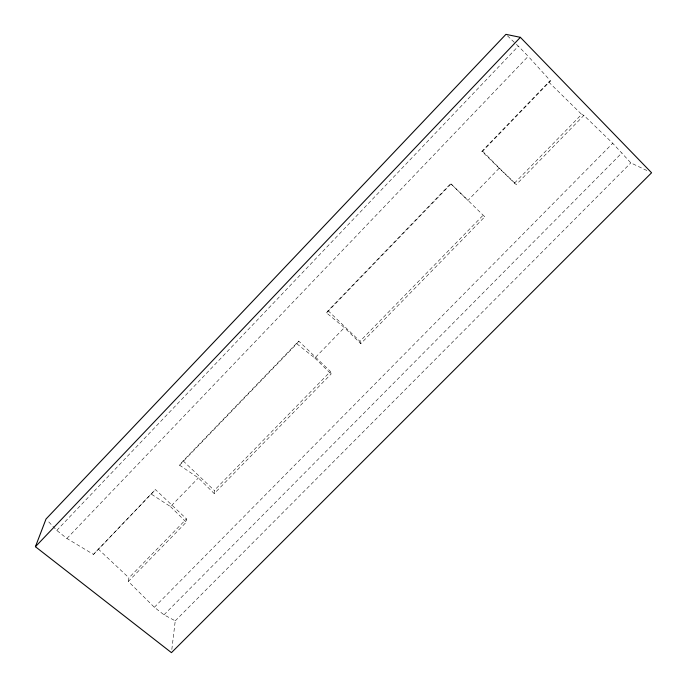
<?xml version="1.0" encoding="UTF-8"?>
<svg xmlns="http://www.w3.org/2000/svg" width="687" height="687" viewBox="0 0 687 687"><rect width="100%" height="100%" fill="white"/><g stroke="black" fill="none" stroke-linecap="round" stroke-linejoin="round"><path stroke-width="0.52" stroke-dasharray="3.44 2.58" d="M214.215 493.575L214.301 490.432L330.481 371.495L298.742 341.078L183.128 460.883L179.573 465.202L198.397 477.912L214.215 493.575L331.1 373.994L330.481 371.495M171.827 649.473L175.245 620.833L164.013 614.813L154.343 607.308L128.34 581.434L186.237 522.197L186.486 518.9L155.442 489.565L93.475 554.409L66.897 538.479L56.781 530.407L47.455 520.54M128.34 581.434L128.916 577.836L186.486 518.9M326.548 312.92L328.077 310.679L450.724 183.592L484.782 216.774L360.761 343.655L344.402 327.605L326.548 312.92L451.007 183.979L450.724 183.592M179.573 465.202L296.793 343.749L298.742 341.078M93.475 554.409L155.442 489.565M56.781 530.407L518.341 46.175L516.014 43.959M66.897 538.479L528.217 56.308L518.341 46.175M646.862 170.522L630.829 162.879L612.727 143.282L583.89 115.373L516.281 184.545L514.477 183.137L481.87 151.312L548.724 82.045L550.502 80.886L528.217 56.308M481.87 151.312L482.626 151.217L550.502 80.886M151.518 494.271L170.522 506.611L198.397 477.912M296.793 343.749L314.844 358.021L344.402 327.605M482.626 151.217L499.337 168.083L467.959 200.389L451.007 183.979M360.761 343.655L359.954 341.319L483.184 215.168L484.782 216.774M514.477 183.137L581.64 114.385L583.89 115.373M154.343 607.308L612.727 143.282M164.013 614.813L621.975 152.84M175.245 620.833L630.829 162.879M98.155 548.93L128.916 577.836M183.128 460.883L214.301 490.432M507.478 35.827L515.241 43.221M328.077 310.679L359.954 341.319M499.337 168.083L516.281 184.545M548.724 82.045L581.64 114.385M314.844 358.021L331.1 373.994M170.522 506.611L186.237 522.197"/><path stroke-width="1.03" d="M35.423 546.715L46.02 519.02L505.924 34.35L520.377 37.33L651.577 172.772L171.449 652.65L35.423 546.715L520.377 37.33"/></g></svg>
